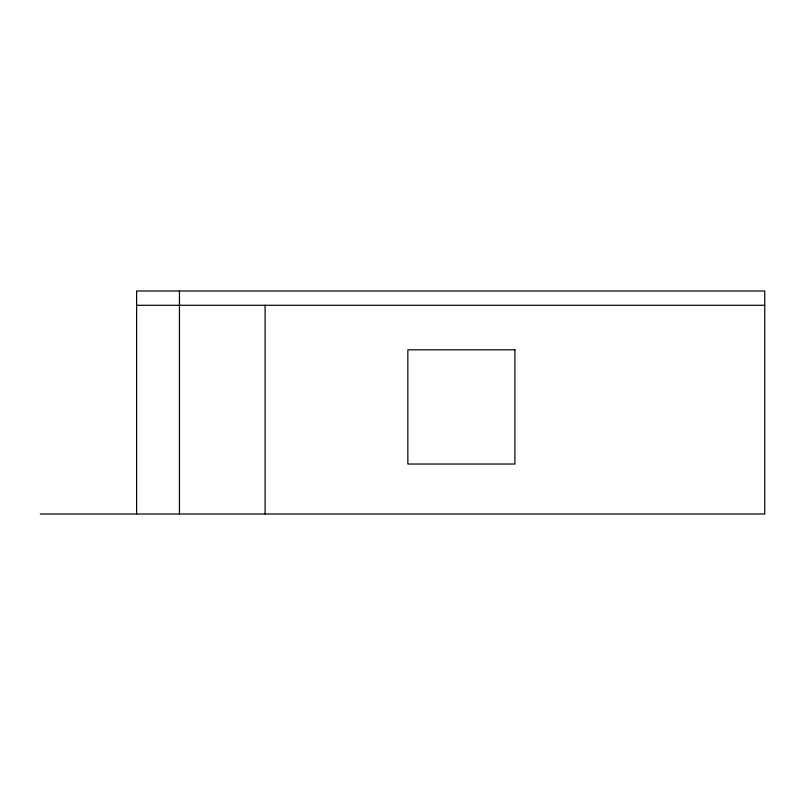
<?xml version="1.0" encoding="UTF-8"?>
<svg xmlns="http://www.w3.org/2000/svg" width="805" height="805" viewBox="0 0 805 805"><rect width="100%" height="100%" fill="white"/><g stroke="black" fill="none" stroke-linecap="round" stroke-linejoin="round"><path stroke-width="1.21" d="M136.608 305.286L764.75 305.286M40.25 513.993L764.75 513.993L764.75 291.007L136.608 291.007L136.608 513.993M265.097 305.286L265.097 513.993M179.445 291.007L179.445 513.993M514.918 349.823L407.853 349.823L407.853 464.032L514.918 464.032L514.918 349.823"/></g></svg>
